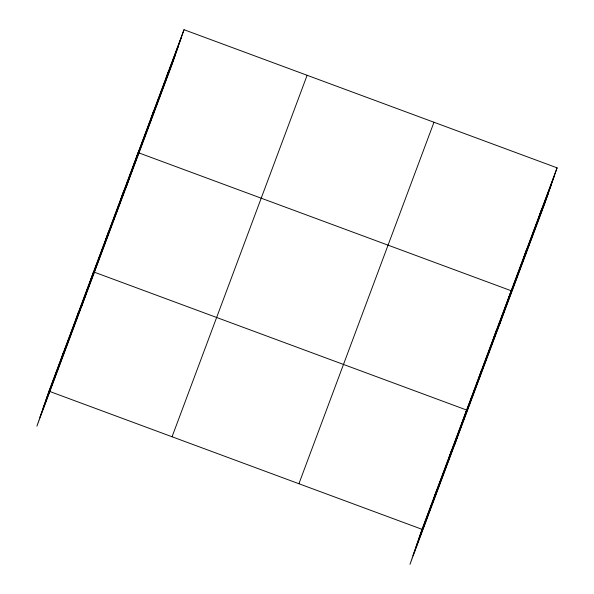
<?xml version="1.0" encoding="UTF-8"?>
<svg xmlns="http://www.w3.org/2000/svg" width="594" height="594" viewBox="0 0 594 594"><rect width="100%" height="100%" fill="white"/><g stroke="black" fill="none" stroke-linecap="round" stroke-linejoin="round"><path stroke-width="0.89" d="M184.014 29.7L48.953 391.179L36.91 426.158L171.97 64.679L184.014 29.7L557.09 167.842L545.047 202.821L409.986 564.3L422.03 529.321L557.09 167.842M60.974 359.66L63.81 351.418M75.832 319.899L78.668 311.657M81.482 306.875L93.525 271.889L466.602 410.031L454.559 445.01M105.539 240.37L108.383 232.128M120.396 200.609L123.24 192.367M126.047 187.585L138.09 152.606L511.167 290.741L499.123 325.72M150.564 119.877L153.4 111.635M165.867 78.913L168.703 70.671M434.051 497.802L436.887 489.56M448.908 458.041L451.744 449.792M478.616 378.512L481.459 370.27M493.473 338.751L496.317 330.509M523.641 258.019L526.477 249.777M538.944 217.048L541.78 208.806M46.117 399.42L181.177 37.942M43.08 408.249L178.133 46.77M39.947 417.337L175.007 55.858M172.067 436.768L307.128 75.29M298.916 483.731L433.976 122.253M419.193 537.563L554.254 176.084M416.156 546.383L551.217 184.905M413.023 555.479L548.084 193.993M48.953 391.179L422.03 529.321"/></g></svg>
